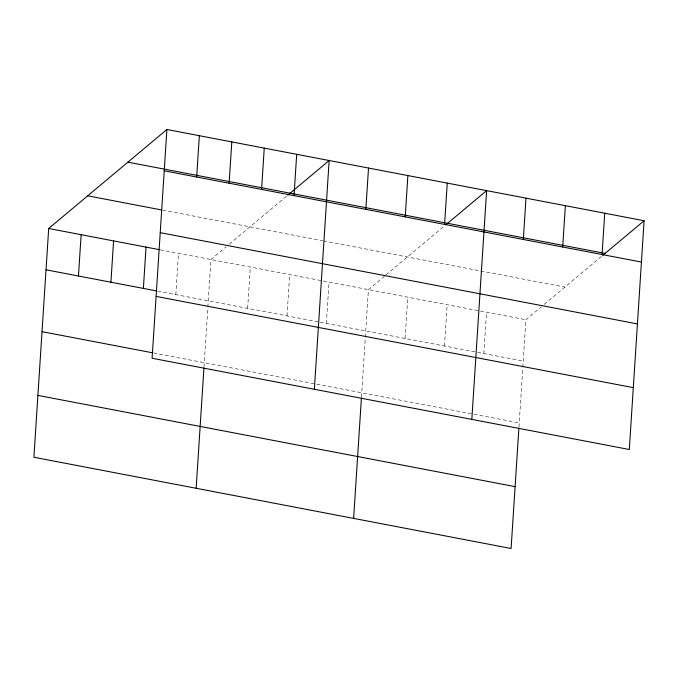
<?xml version="1.0" encoding="UTF-8"?>
<svg xmlns="http://www.w3.org/2000/svg" width="678" height="678" viewBox="0 0 678 678"><rect width="100%" height="100%" fill="white"/><g stroke="black" fill="none" stroke-linecap="round" stroke-linejoin="round"><path stroke-width="0.51" stroke-dasharray="3.39 2.54" d="M175.822 294.625L178.492 253.318M204.002 366.798L207.807 308.049M207.875 307.015L210.943 259.521L226.24 246.707M247.639 308.354L250.309 267.047M287.006 315.889L289.684 274.573M326.381 323.414L329.05 282.107M361.484 396.91L365.281 338.161M365.349 337.127L368.417 289.633L385.248 275.539M405.113 338.466L407.792 297.159M444.488 346L447.158 304.685M483.855 353.526L486.524 312.211M518.958 427.021L522.755 368.273M522.823 367.239L525.899 319.745L541.197 306.931M229.3 244.148L286.989 195.832M386.011 274.895L445.251 225.282M544.256 304.371L601.937 256.055M162.737 210.172L322.474 240.715M323.508 240.919L564.901 287.074M160.237 249.826L479.278 310.829M480.312 311.024L525.899 319.745M157.567 291.133L319.126 322.025M320.16 322.228L476.6 352.136M477.643 352.34L523.221 361.052M153.567 352.992L519.221 422.911"/><path stroke-width="1.02" d="M166.898 129.498L152.101 358.255L629.303 449.506L644.1 220.74L166.898 129.498L48.697 228.494L33.9 457.26L511.102 548.502L518.89 428.055M78.47 276.014L81.14 234.698M110.921 282.218L113.59 240.902M143.372 288.421L146.041 247.114M196.679 177.009L199.349 135.702M196.145 488.279L203.942 367.832M229.122 183.213L231.8 141.905M261.572 189.416L264.251 148.109M294.023 195.628L296.693 154.313M314.355 389.282L329.144 160.517L287.777 195.171M365.84 209.358L368.518 168.051M353.628 518.39L361.416 397.944M405.215 216.884L407.885 175.577M444.582 224.41L447.251 183.102M471.829 419.394L486.626 190.628L446.039 224.621M523.323 239.47L525.992 198.154M562.689 246.995L565.359 205.688M602.056 254.521L604.734 213.214M602.725 255.394L644.1 220.74M127.888 162.169L605.09 253.411M164.229 170.805L641.43 262.055M87.699 195.823L161.728 209.977M160.228 232.664L637.43 323.914M48.697 228.494L159.228 249.631M46.019 269.81L156.55 290.938M156.101 296.396L633.303 387.647M42.019 331.669L152.55 352.797M37.9 395.401L515.102 486.643"/></g></svg>
